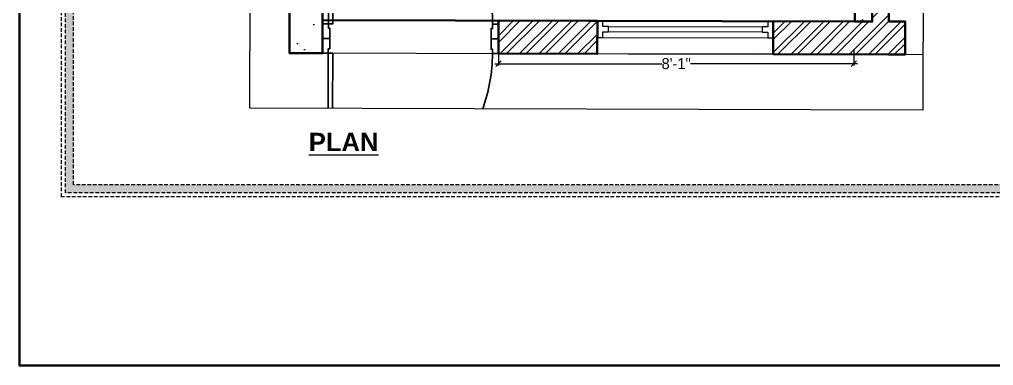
# Model space of a CAD drawing. Header units: millimetres. Extents: x 35877 to 3066687, y -650199 to -40525.
# Drawn here: x 147302.4 to 147568.2, y -179366.6 to -179272.3 of the extents above; entities that cross this region are included whole.
import ezdxf

# ---------------------------------------------------------------- set-up
doc = ezdxf.new("R2010")
doc.units = ezdxf.units.MM
doc.header["$MEASUREMENT"] = 0
doc.header["$PDMODE"] = 35
for name, pattern in [('ACAD_ISO02W100', [15, 12, -3]), ('DASHED', [0.75, 0.5, -0.25]), ('DASHEDX2', [1.5, 1, -0.5])]:
    doc.linetypes.add(name, pattern=pattern)
doc.layers.get('Defpoints').update_dxf_attribs({"color": 220})
for name, color, linetype in [('AR DOOR', 40, 'Continuous'), ('AR ELE-5', 134, 'Continuous'), ('AR HATCH-7', 7, 'Continuous')]:
    doc.layers.add(name, color=color, linetype=linetype)
for name, color, linetype, lineweight in [('COLUMN', 1, 'Continuous', 30), ('DIM.', 250, 'Continuous', 13), ('Dimension', 10, 'DASHEDX2', 20), ('FIRST FLOOR ( DW_RAIL )', 7, 'Continuous', 9), ('FURNITURE', 32, 'Continuous', 9), ('furniture dimensions', 1, 'DASHED', 0), ('FURNITURE-1', 252, 'Continuous', 13), ('GROUND FLOOR', 7, 'Continuous', 9), ('GROUND FLOOR  ( PLINE )', 251, 'Continuous', 30), ('GROUND FLOOR ( DW_RAIL )', 7, 'Continuous', 9), ('Labelling', 1, 'Continuous', 25), ('wall', 7, 'Continuous', 30), ('XX~SLAB ( BEAM )~ ( DIM )', 7, 'Continuous', 9)]:
    doc.layers.add(name, color=color, linetype=linetype, lineweight=lineweight)
doc.styles.add('century g', font='GOTHIC.TTF')
doc.styles.get("Standard").update_dxf_attribs({"font": 'arial.ttf', "height": 6})
doc.dimstyles.new('Archana', dxfattribs={"dimtxt": 2, "dimasz": 0.75, "dimexe": 0.5, "dimexo": 0.5, "dimgap": 0, "dimtad": 0, "dimzin": 0, "dimdsep": 46, "dimlunit": 4, "dimtxsty": 'century g', "dimblk": 'OBLIQUE', "dimcen": 0, "dimdle": 1, "dimclrd": 256, "dimclre": 256, "dimclrt": 256, "dimadec": 0, "dimazin": 0, "dimtfac": 1, "dimtofl": 0, "dimtmove": 1, "dimatfit": 3, "dimfxl": 1, "dimfxlon": 1, "dimtolj": 1, "dimtzin": 0, "dimlwd": -1, "dimlwe": -1, "dimarcsym": 0})

# ---------------------------------------------------------------- blocks, each defined once
blk = doc.blocks.new('*U20')
for points in [[(0, 0), (0, 1120), (30, 1120), (30, 0)], [(-40, 0), (0, 0), (0, -30), (10, -30), (10, -100), (-40, -100)], [(1160, 0), (1120, 0), (1120, -30), (1110, -30), (1110, -100), (1160, -100)]]:
    blk.add_lwpolyline(points, close=True)
at = {"layer": 'AR ELE-5', "linetype": 'ByBlock', "ltscale": 15}
blk.add_arc((-1.6, -0.7), 1121.6, 0.03474, 87.62699, dxfattribs=at)
blk = doc.blocks.new('_Oblique')
at = {"layer": 'wall', "color": 0, "lineweight": -2}
blk.add_line((-0.5, -0.5), (0.5, 0.5), dxfattribs=at)
blk = doc.blocks.new('*D422')
at = {"layer": 'Defpoints', "color": 0, "linetype": 'Continuous', "lineweight": 0, "transparency": 16777216}
for p in [(147433.06, -179272.55, 0.05), (147530.06, -179272.8, 0.05), (147433.06, -179284.3)]:
    blk.add_point(p, dxfattribs=at)
at = {"layer": 'furniture dimensions', "color": 5, "linetype": 'Continuous', "transparency": 16777216}
for p, q in [((147433.06, -179280.3), (147433.06, -179284.8)), ((147432.06, -179284.3), (147477.61, -179284.3)), ((147531.06, -179284.3), (147485.51, -179284.3))]:
    blk.add_line(p, q, dxfattribs=at)
at = {"layer": 'furniture dimensions', "color": 5, "linetype": 'ByBlock', "transparency": 16777216}
blk.add_line((147530.06, -179280.3), (147530.06, -179284.8), dxfattribs=at)
at = {"layer": 'furniture dimensions', "color": 5, "linetype": 'Continuous', "transparency": 16777216, "xscale": 1.5, "yscale": 1.5, "zscale": 1.5, "rotation": 180}
blk.add_blockref('_Oblique', (147433.06, -179284.3), dxfattribs=at)
at = {"layer": 'furniture dimensions', "color": 5, "linetype": 'Continuous', "transparency": 16777216, "xscale": 1.5, "yscale": 1.5, "zscale": 1.5}
blk.add_blockref('_Oblique', (147530.06, -179284.3), dxfattribs=at)
at = {"layer": 'furniture dimensions', "linetype": 'Continuous', "lineweight": 0, "transparency": 16777216, "insert": (147481.56, -179284.3), "char_height": 3, "attachment_point": 5, "style": 'century g'}
blk.add_mtext('\\A1;8\'-1"', dxfattribs=at)
blk = doc.blocks.new('maya')
at = {"layer": 'Dimension', "true_color": 0xd39e00, "transparency": 33554687}
h = blk.add_hatch(color=42, dxfattribs=at)
h.paths.add_polyline_path([(148081.66, -180873.98), (148081.66, -181093.67), (148393.79, -181093.67), (148393.79, -180873.98)])
h.paths.add_polyline_path([(148083.85, -180876.17), (148391.6, -180876.17), (148391.6, -181091.48), (148083.85, -181091.48)], flags=16)
at = {"layer": 'Dimension', "color": 42, "true_color": 0xd39e00, "transparency": 33554687, "elevation": 0.12}
for points in [[(148080.57, -180872.88), (148394.88, -180872.88), (148394.88, -181094.77), (148080.57, -181094.77)], [(148081.66, -180873.98), (148393.79, -180873.98), (148393.79, -181093.67), (148081.66, -181093.67)], [(148083.85, -180876.17), (148391.6, -180876.17), (148391.6, -181091.48), (148083.85, -181091.48)]]:
    blk.add_lwpolyline(points, close=True, dxfattribs=at)

msp = doc.modelspace()

# ---------------------------------------------------------------- hatches: boundary and pattern name
at = {"layer": 'AR HATCH-7', "lineweight": 0, "true_color": 0x939598, "transparency": 33554687}
h = msp.add_hatch(dxfattribs=at)
h.set_pattern_fill('ANSI32', color=252, scale=10)
h.set_pattern_definition([(45, (-476.512, 1793.385), (-2.65165043, 2.65165043), []), (45, (-474.744, 1793.385), (-2.65165043, 2.65165043), [])])
h.paths.add_polyline_path([(147460.062, -179272.623), (147433.062, -179272.553), (147433.039, -179281.553), (147460.039, -179281.622)])
h.paths.add_polyline_path([(147544.062, -179272.839), (147539.562, -179272.828), (147539.752, -179199.328), (147549.117, -179199.352), (147549.129, -179194.852), (147539.763, -179194.828), (147539.81, -179176.828), (147535.31, -179176.817), (147535.269, -179192.817), (147535.062, -179272.816), (147530.062, -179272.803), (147520.564, -179272.779), (147511.064, -179272.777), (147511.064, -179272.754), (147508.062, -179272.747), (147508.05, -179277.246), (147508.039, -179281.746), (147539.539, -179281.828), (147544.039, -179281.839)])
at = {"layer": 'FURNITURE-1', "lineweight": 0, "true_color": 0xc7c8ca, "transparency": 33554687}
h = msp.add_hatch(dxfattribs=at)
h.set_pattern_fill('AR-CONC', color=9, scale=2)
h.set_pattern_definition([(50, (-476.512, 1793.385), (14.34520365, -1.2550427), [1.5, -16.5]), (355, (-476.512, 1793.385), (-2.7750267, 15.0438427), [1.2, -13.2]), (100.4514445, (-475.317, 1793.28), (11.5701769, 13.7887998), [1.2748038, -14.0228422]), (46.1842, (-476.512, 1797.385), (21.3448266, -3.3103856), [2.25, -24.75]), (96.635635, (-474.733, 1797.11), (18.693239, 19.482372), [1.9122068, -21.0342752]), (351.184164, (-476.512, 1797.385), (18.693239, 19.482372), [1.8, -19.8]), (21, (-474.512, 1796.385), (11.93814104, -8.0523778), [1.5, -16.5]), (326, (-474.512, 1796.385), (4.8663066, 14.5030009), [1.2, -13.2]), (71.451445, (-473.517, 1795.714), (16.8044475, 6.45062306), [1.2748038, -14.0228422]), (37.5, (-476.512, 1793.385), (0.24319711, 6.65787708), [0, -13.04, 0, -13.4, 0, -13.25]), (7.5, (-476.512, 1793.385), (5.26139075, 7.88823424), [0, -7.64, 0, -12.74, 0, -5.05]), (327.5, (-480.972, 1793.385), (10.67644872, -0.45109743), [0, -5, 0, -15.6, 0, -20.7]), (317.5, (-482.972, 1793.385), (11.6637234, 2.00209965), [0, -6.5, 0, -10.36, 0, -14.7])])
h.paths.add_polyline_path([(147385.078, -179266.429), (147376.078, -179266.406), (147376.039, -179281.406), (147385.039, -179281.429), (147385.05, -179277.429), (147385.06, -179273.429)])
h.paths.add_polyline_path([(147385.465, -179116.429), (147376.465, -179116.406), (147376.427, -179131.406), (147385.427, -179131.429)])
h.paths.add_polyline_path([(147535.31, -179176.817), (147530.31, -179176.804), (147530.269, -179192.804), (147535.269, -179192.804)])
h.paths.add_polyline_path([(147445.773, -179166.33), (147477.399, -179166.411)])
h = msp.add_hatch(dxfattribs=at)
h.set_pattern_fill('AR-CONC', color=9, scale=2)
h.set_pattern_definition([(50, (-500.159, 1793.385), (14.34520365, -1.2550427), [1.5, -16.5]), (355, (-500.159, 1793.385), (-2.7750267, 15.0438427), [1.2, -13.2]), (100.4514445, (-498.963, 1793.28), (11.5701769, 13.7887998), [1.2748038, -14.0228422]), (46.1842, (-500.159, 1797.385), (21.3448266, -3.3103856), [2.25, -24.75]), (96.635635, (-498.38, 1797.11), (18.693239, 19.482372), [1.9122068, -21.0342752]), (351.184164, (-500.16, 1797.385), (18.693239, 19.482372), [1.8, -19.8]), (21, (-498.159, 1796.385), (11.93814104, -8.0523778), [1.5, -16.5]), (326, (-498.159, 1796.385), (4.8663066, 14.5030009), [1.2, -13.2]), (71.451445, (-497.164, 1795.714), (16.8044475, 6.45062306), [1.2748038, -14.0228422]), (37.5, (-500.159, 1793.385), (0.24319711, 6.65787708), [0, -13.04, 0, -13.4, 0, -13.25]), (7.5, (-500.159, 1793.385), (5.26139075, 7.88823424), [0, -7.64, 0, -12.74, 0, -5.05]), (327.5, (-504.619, 1793.385), (10.67644872, -0.45109743), [0, -5, 0, -15.6, 0, -20.7]), (317.5, (-506.619, 1793.385), (11.6637234, 2.00209965), [0, -6.5, 0, -10.36, 0, -14.7])])
h.paths.add_polyline_path([(147535.062, -179266.963), (147530.077, -179266.963), (147530.077, -179272.816), (147535.062, -179272.816)])

# ---------------------------------------------------------------- linework, layer by layer
at = {"transparency": 33554687, "elevation": 0.05}
for points in [[(147385.039, -179281.429), (147386.639, -179281.433), (147386.642, -179280.233), (147387.042, -179280.234), (147387.05, -179277.434), (147385.05, -179277.429)], [(147433.039, -179281.553), (147431.439, -179281.549), (147431.442, -179280.349), (147431.042, -179280.348), (147431.049, -179277.548), (147433.049, -179277.553)]]:
    msp.add_lwpolyline(points, close=True, dxfattribs=at)
msp.add_lwpolyline([(147387.8, -179296.521), (147387.839, -179281.436), (147386.639, -179281.433), (147386.6, -179296.518)], dxfattribs=at)
at = {"layer": 'AR ELE-5', "linetype": 'ByBlock', "ltscale": 15, "transparency": 33554687}
msp.add_arc((147386.574, -179281.406, 0.05), 44.866, 340.16845, 359.81727, dxfattribs=at)
at = {"layer": 'COLUMN', "transparency": 33554687, "elevation": 0.05}
msp.add_lwpolyline([(147376.078, -179266.406), (147385.078, -179266.429), (147385.039, -179281.429), (147376.039, -179281.406)], close=True, dxfattribs=at)
at = {"layer": 'FIRST FLOOR ( DW_RAIL )', "lineweight": 0, "transparency": 33554687, "elevation": 0.05}
msp.add_lwpolyline([(147365.752, -179110.753), (147549.345, -179111.227), (147548.865, -179296.937), (147365.272, -179296.462)], close=True, dxfattribs=at)
at = {"layer": 'FURNITURE', "lineweight": 30, "transparency": 33554687}
for q in [(147385.077, -179266.856, 0.05), (147530.302, -179272.804, 0.05)]:
    msp.add_line((147385.062, -179272.429, 0.05), q, dxfattribs=at)
at = {"layer": 'FURNITURE', "color": 3, "lineweight": 30, "transparency": 33554687}
msp.add_lwpolyline([(147302.371, -178889.62), (148535.999, -178889.62), (148535.999, -179366.596), (147302.371, -179366.596)], close=True, dxfattribs=at)
at = {"layer": 'GROUND FLOOR', "transparency": 33554687}
for p, q in [((147376.48, -179110.781, 0.05), (147376.039, -179281.406, 0.05)), ((147385.427, -179131.429, 0.05), (147385.039, -179281.429, 0.05)), ((147433.062, -179272.553, 0.05), (147433.039, -179281.553, 0.05)), ((147535.062, -179272.816, 0.05), (147433.062, -179272.553, 0.05)), ((147548.904, -179281.852, 0.05), (147376.039, -179281.406, 0.05))]:
    msp.add_line(p, q, dxfattribs=at)
at = {"layer": 'GROUND FLOOR', "linetype": 'ACAD_ISO02W100', "ltscale": 0.7, "transparency": 33554687}
msp.add_line((147433.062, -179272.553, 0.05), (147385.062, -179272.429, 0.05), dxfattribs=at)
at = {"layer": 'GROUND FLOOR  ( PLINE )', "transparency": 33554687, "elevation": 0.05}
for points in [[(147549.129, -179194.852), (147539.763, -179194.828), (147539.81, -179176.828), (147535.31, -179176.817), (147535.062, -179272.816), (147508.062, -179272.747), (147508.039, -179281.746), (147539.539, -179281.828)], [(147539.562, -179272.828), (147539.752, -179199.328), (147549.117, -179199.352)], [(147539.539, -179281.828), (147539.539, -179281.828), (147544.039, -179281.839), (147544.062, -179272.839), (147539.562, -179272.828)]]:
    msp.add_lwpolyline(points, dxfattribs=at)
for points in [[(147385.15, -179238.429), (147376.15, -179238.406), (147376.039, -179281.406), (147385.039, -179281.429)], [(147433.062, -179272.553), (147460.062, -179272.623), (147460.039, -179281.622), (147433.039, -179281.553)]]:
    msp.add_lwpolyline(points, close=True, dxfattribs=at)
at = {"layer": 'GROUND FLOOR ( DW_RAIL )', "transparency": 33554687, "elevation": 0.05}
for points in [[(147460.062, -179272.623), (147508.062, -179272.747), (147508.039, -179281.746), (147460.039, -179281.622)], [(147508.062, -179272.747), (147506.562, -179272.743), (147506.558, -179274.243), (147505.058, -179274.239), (147505.054, -179275.739), (147463.054, -179275.63), (147463.058, -179274.13), (147461.558, -179274.126), (147461.562, -179272.626), (147460.062, -179272.623), (147460.051, -179277.123), (147461.551, -179277.126), (147461.554, -179275.626), (147463.054, -179275.63), (147463.058, -179274.13), (147505.058, -179274.239), (147505.054, -179275.739), (147506.554, -179275.743), (147506.55, -179277.243), (147508.05, -179277.246), (147508.062, -179272.747), (147460.062, -179272.623), (147460.051, -179277.123), (147508.05, -179277.246)]]:
    msp.add_lwpolyline(points, close=True, dxfattribs=at)
at = {"layer": 'Labelling', "lineweight": 30, "ltscale": 10, "transparency": 33554687, "elevation": 0.05}
msp.add_lwpolyline([(147530.317, -179266.803), (147535.077, -179266.816), (147535.062, -179272.816), (147530.302, -179272.803)], close=True, dxfattribs=at)
at = {"layer": 'XX~SLAB ( BEAM )~ ( DIM )', "transparency": 33554687, "elevation": 0.05}
msp.add_lwpolyline([(147433.039, -179281.553), (147503.539, -179281.735)], dxfattribs=at)

# ---------------------------------------------------------------- block references
at = {"layer": 'AR DOOR', "linetype": 'ByBlock', "lineweight": -2, "transparency": 33554687, "extrusion": (0, 0, -1), "xscale": -0.04000000000002399, "yscale": 0.04000000000002399, "zscale": -0.04000000000002399, "rotation": 0.1479963033906717}
msp.add_blockref('*U20', (-147386.66, -179273.433, -0.05), dxfattribs=at)
at = {"layer": 'furniture dimensions', "color": 18, "lineweight": 0, "true_color": 0x000000, "transparency": 33554687}
msp.add_blockref('maya', (-766.706, 1774.177), dxfattribs=at)

# ---------------------------------------------------------------- texts
at = {"layer": 'DIM.', "color": 1, "transparency": 33554687, "insert": (147381.314, -179303.153, 0.119), "char_height": 5, "attachment_point": 1}
msp.add_mtext_dynamic_manual_height_columns('{\\fArial|b1|i0|c0|p34;\\LPLAN}', width=111.55884, gutter_width=1, heights=[0], dxfattribs=at)

# ---------------------------------------------------------------- dimensions: what is measured, and where the dimension line sits
at = {"layer": 'furniture dimensions', "color": 5, "linetype": 'Continuous', "lineweight": 0}
dim = msp.add_linear_dim(base=(147433.062, -179284.297), p1=(147530.062, -179272.803, 0.05), p2=(147433.062, -179272.553, 0.05), dimstyle='Archana', override={"dimtxt": 3, "dimasz": 1.5, "dimdec": 0, "dimclrd": 5, "dimclre": 5, "dimfxl": 4}, dxfattribs=at)
dim.commit()
dim.dimension.update_dxf_attribs({"geometry": '*D422', "text_midpoint": (147481.562, -179284.297)})

doc.saveas('drawing.dxf')
